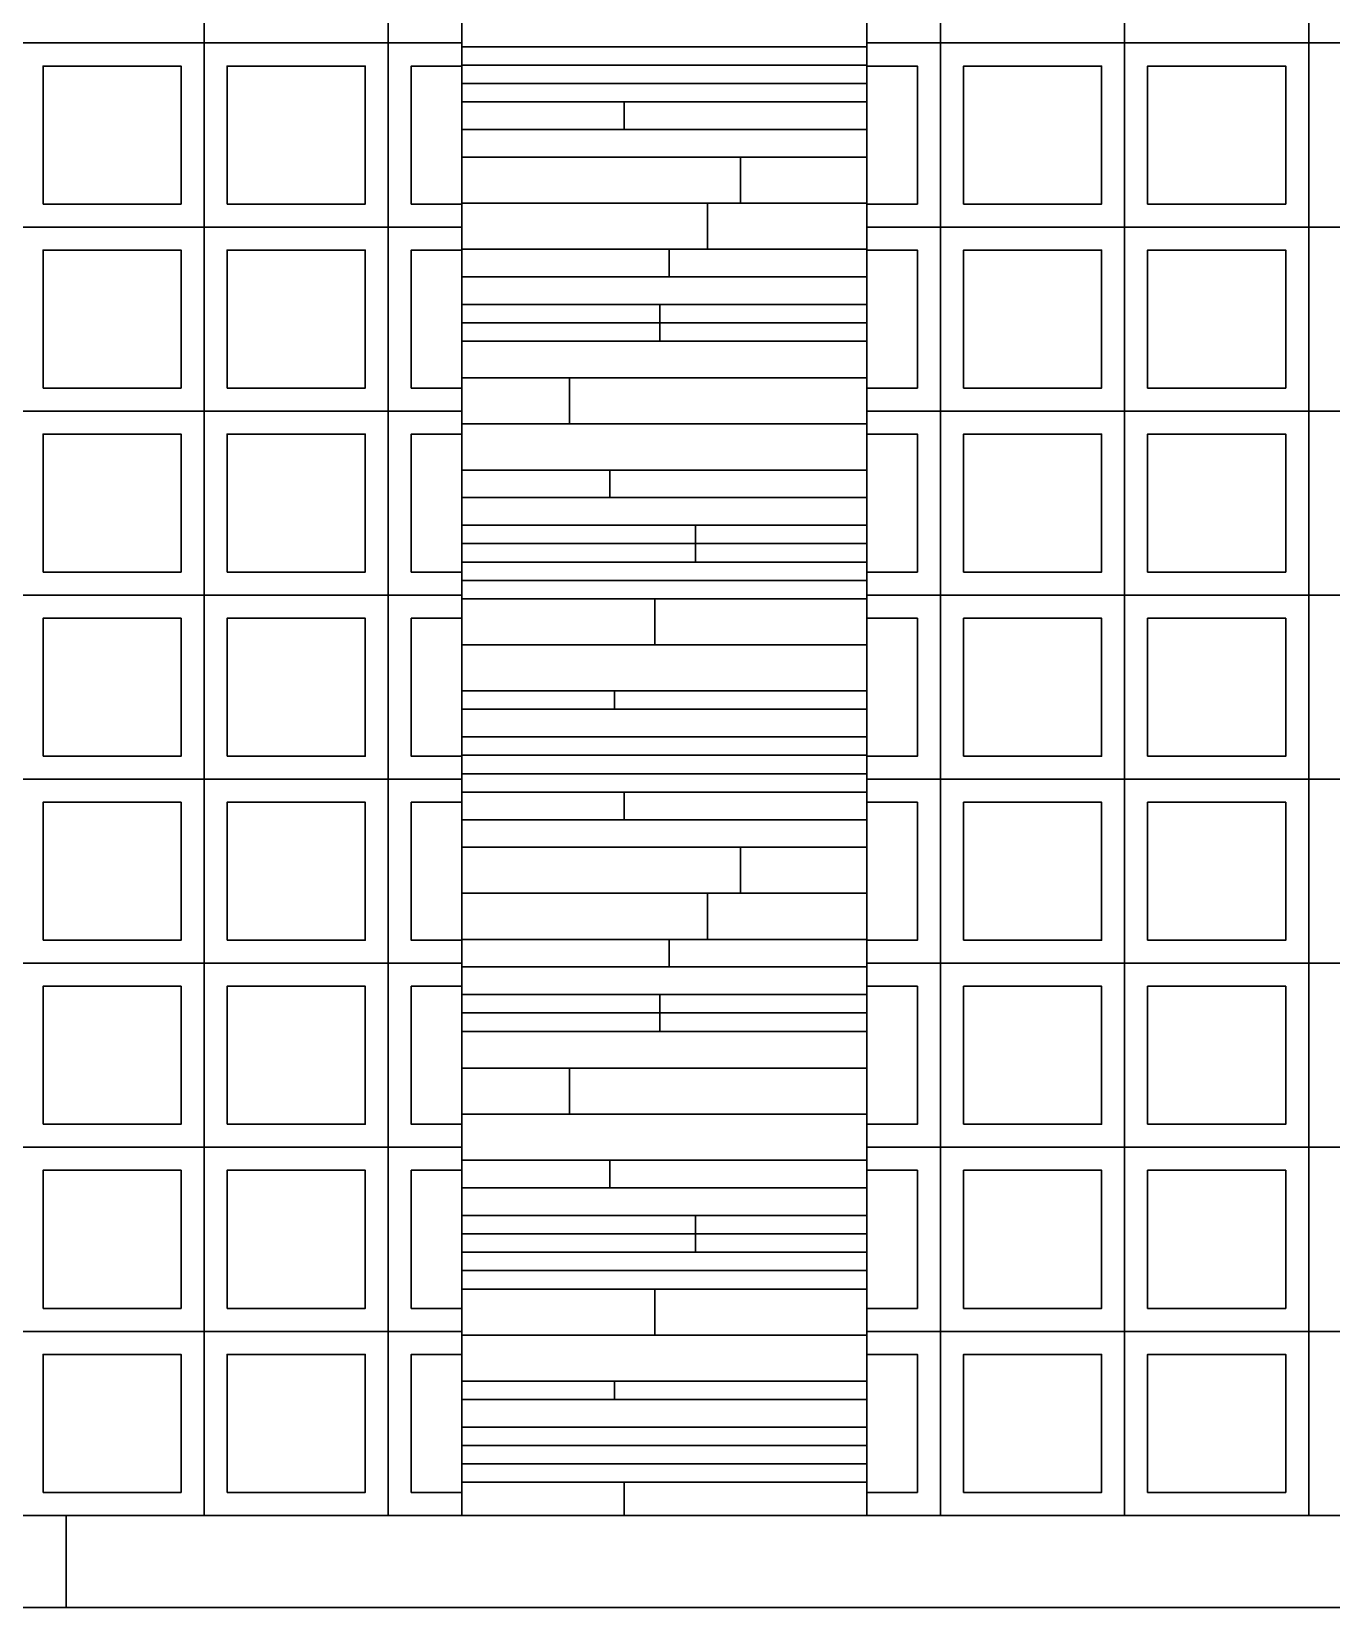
# Model space of a CAD drawing. Header units: millimetres. Extents: x -4228 to 27092, y -6721 to 984.
# Drawn here: x 24994 to 25135.2, y -2882.5 to -2711.2 of the extents above; entities that cross this region are included whole.
import ezdxf

# ---------------------------------------------------------------- set-up
doc = ezdxf.new("R2010")
doc.units = ezdxf.units.MM
doc.header["$LTSCALE"] = 50
for name, color, linetype in [('cobogo', 7, 'Continuous'), ('PAREDES3', 2, 'Continuous'), ('pedras', 2, 'Continuous'), ('piso', 2, 'Continuous')]:
    doc.layers.add(name, color=color, linetype=linetype)

msp = doc.modelspace()

# ---------------------------------------------------------------- linework, layer by layer
at = {"layer": 'cobogo', "color": 3, "linetype": 'Continuous', "lineweight": 30}
for points in [[(24992.76, -2712.46), (25012.76, -2712.46), (25012.76, -2692.46), (24992.76, -2692.46)], [(24992.76, -2712.46), (25012.76, -2712.46), (25012.76, -2692.46), (24992.76, -2692.46)], [(24992.76, -2712.46), (25012.76, -2712.46), (25012.76, -2692.46), (24992.76, -2692.46)], [(24992.76, -2712.46), (25012.76, -2712.46), (25012.76, -2692.46), (24992.76, -2692.46)], [(25012.76, -2712.46), (25032.76, -2712.46), (25032.76, -2692.46), (25012.76, -2692.46)], [(25012.76, -2712.46), (25032.76, -2712.46), (25032.76, -2692.46), (25012.76, -2692.46)], [(25012.76, -2712.46), (25032.76, -2712.46), (25032.76, -2692.46), (25012.76, -2692.46)], [(25012.76, -2712.46), (25032.76, -2712.46), (25032.76, -2692.46), (25012.76, -2692.46)], [(25092.76, -2712.46), (25112.76, -2712.46), (25112.76, -2692.46), (25092.76, -2692.46)], [(25092.76, -2712.46), (25112.76, -2712.46), (25112.76, -2692.46), (25092.76, -2692.46)], [(25092.76, -2712.46), (25112.76, -2712.46), (25112.76, -2692.46), (25092.76, -2692.46)], [(25092.76, -2712.46), (25112.76, -2712.46), (25112.76, -2692.46), (25092.76, -2692.46)], [(25112.76, -2712.46), (25132.76, -2712.46), (25132.76, -2692.46), (25112.76, -2692.46)], [(25112.76, -2712.46), (25132.76, -2712.46), (25132.76, -2692.46), (25112.76, -2692.46)], [(25112.76, -2712.46), (25132.76, -2712.46), (25132.76, -2692.46), (25112.76, -2692.46)], [(25112.76, -2712.46), (25132.76, -2712.46), (25132.76, -2692.46), (25112.76, -2692.46)], [(24992.76, -2732.46), (25012.76, -2732.46), (25012.76, -2712.46), (24992.76, -2712.46)], [(24992.76, -2732.46), (25012.76, -2732.46), (25012.76, -2712.46), (24992.76, -2712.46)], [(24992.76, -2732.46), (25012.76, -2732.46), (25012.76, -2712.46), (24992.76, -2712.46)], [(24992.76, -2732.46), (25012.76, -2732.46), (25012.76, -2712.46), (24992.76, -2712.46)], [(25012.76, -2732.46), (25032.76, -2732.46), (25032.76, -2712.46), (25012.76, -2712.46)], [(25012.76, -2732.46), (25032.76, -2732.46), (25032.76, -2712.46), (25012.76, -2712.46)], [(25012.76, -2732.46), (25032.76, -2732.46), (25032.76, -2712.46), (25012.76, -2712.46)], [(25012.76, -2732.46), (25032.76, -2732.46), (25032.76, -2712.46), (25012.76, -2712.46)], [(25092.76, -2732.46), (25112.76, -2732.46), (25112.76, -2712.46), (25092.76, -2712.46)], [(25092.76, -2732.46), (25112.76, -2732.46), (25112.76, -2712.46), (25092.76, -2712.46)], [(25092.76, -2732.46), (25112.76, -2732.46), (25112.76, -2712.46), (25092.76, -2712.46)], [(25092.76, -2732.46), (25112.76, -2732.46), (25112.76, -2712.46), (25092.76, -2712.46)], [(25112.76, -2732.46), (25132.76, -2732.46), (25132.76, -2712.46), (25112.76, -2712.46)], [(25112.76, -2732.46), (25132.76, -2732.46), (25132.76, -2712.46), (25112.76, -2712.46)], [(25112.76, -2732.46), (25132.76, -2732.46), (25132.76, -2712.46), (25112.76, -2712.46)], [(25112.76, -2732.46), (25132.76, -2732.46), (25132.76, -2712.46), (25112.76, -2712.46)], [(24995.26, -2729.96), (25010.26, -2729.96), (25010.26, -2714.96), (24995.26, -2714.96)], [(24995.26, -2729.96), (25010.26, -2729.96), (25010.26, -2714.96), (24995.26, -2714.96)], [(24995.26, -2729.96), (25010.26, -2729.96), (25010.26, -2714.96), (24995.26, -2714.96)], [(24995.26, -2729.96), (25010.26, -2729.96), (25010.26, -2714.96), (24995.26, -2714.96)], [(25015.26, -2729.96), (25030.26, -2729.96), (25030.26, -2714.96), (25015.26, -2714.96)], [(25015.26, -2729.96), (25030.26, -2729.96), (25030.26, -2714.96), (25015.26, -2714.96)], [(25015.26, -2729.96), (25030.26, -2729.96), (25030.26, -2714.96), (25015.26, -2714.96)], [(25015.26, -2729.96), (25030.26, -2729.96), (25030.26, -2714.96), (25015.26, -2714.96)], [(25095.26, -2729.96), (25110.26, -2729.96), (25110.26, -2714.96), (25095.26, -2714.96)], [(25095.26, -2729.96), (25110.26, -2729.96), (25110.26, -2714.96), (25095.26, -2714.96)], [(25095.26, -2729.96), (25110.26, -2729.96), (25110.26, -2714.96), (25095.26, -2714.96)], [(25095.26, -2729.96), (25110.26, -2729.96), (25110.26, -2714.96), (25095.26, -2714.96)], [(25115.26, -2729.96), (25130.26, -2729.96), (25130.26, -2714.96), (25115.26, -2714.96)], [(25115.26, -2729.96), (25130.26, -2729.96), (25130.26, -2714.96), (25115.26, -2714.96)], [(25115.26, -2729.96), (25130.26, -2729.96), (25130.26, -2714.96), (25115.26, -2714.96)], [(25115.26, -2729.96), (25130.26, -2729.96), (25130.26, -2714.96), (25115.26, -2714.96)], [(24992.76, -2752.46), (25012.76, -2752.46), (25012.76, -2732.46), (24992.76, -2732.46)], [(24992.76, -2752.46), (25012.76, -2752.46), (25012.76, -2732.46), (24992.76, -2732.46)], [(24992.76, -2752.46), (25012.76, -2752.46), (25012.76, -2732.46), (24992.76, -2732.46)], [(24992.76, -2752.46), (25012.76, -2752.46), (25012.76, -2732.46), (24992.76, -2732.46)], [(25012.76, -2752.46), (25032.76, -2752.46), (25032.76, -2732.46), (25012.76, -2732.46)], [(25012.76, -2752.46), (25032.76, -2752.46), (25032.76, -2732.46), (25012.76, -2732.46)], [(25012.76, -2752.46), (25032.76, -2752.46), (25032.76, -2732.46), (25012.76, -2732.46)], [(25012.76, -2752.46), (25032.76, -2752.46), (25032.76, -2732.46), (25012.76, -2732.46)], [(25092.76, -2752.46), (25112.76, -2752.46), (25112.76, -2732.46), (25092.76, -2732.46)], [(25092.76, -2752.46), (25112.76, -2752.46), (25112.76, -2732.46), (25092.76, -2732.46)], [(25092.76, -2752.46), (25112.76, -2752.46), (25112.76, -2732.46), (25092.76, -2732.46)], [(25092.76, -2752.46), (25112.76, -2752.46), (25112.76, -2732.46), (25092.76, -2732.46)], [(25112.76, -2752.46), (25132.76, -2752.46), (25132.76, -2732.46), (25112.76, -2732.46)], [(25112.76, -2752.46), (25132.76, -2752.46), (25132.76, -2732.46), (25112.76, -2732.46)], [(25112.76, -2752.46), (25132.76, -2752.46), (25132.76, -2732.46), (25112.76, -2732.46)], [(25112.76, -2752.46), (25132.76, -2752.46), (25132.76, -2732.46), (25112.76, -2732.46)], [(24995.26, -2749.96), (25010.26, -2749.96), (25010.26, -2734.96), (24995.26, -2734.96)], [(24995.26, -2749.96), (25010.26, -2749.96), (25010.26, -2734.96), (24995.26, -2734.96)], [(24995.26, -2749.96), (25010.26, -2749.96), (25010.26, -2734.96), (24995.26, -2734.96)], [(24995.26, -2749.96), (25010.26, -2749.96), (25010.26, -2734.96), (24995.26, -2734.96)], [(25015.26, -2749.96), (25030.26, -2749.96), (25030.26, -2734.96), (25015.26, -2734.96)], [(25015.26, -2749.96), (25030.26, -2749.96), (25030.26, -2734.96), (25015.26, -2734.96)], [(25015.26, -2749.96), (25030.26, -2749.96), (25030.26, -2734.96), (25015.26, -2734.96)], [(25015.26, -2749.96), (25030.26, -2749.96), (25030.26, -2734.96), (25015.26, -2734.96)], [(25095.26, -2749.96), (25110.26, -2749.96), (25110.26, -2734.96), (25095.26, -2734.96)], [(25095.26, -2749.96), (25110.26, -2749.96), (25110.26, -2734.96), (25095.26, -2734.96)], [(25095.26, -2749.96), (25110.26, -2749.96), (25110.26, -2734.96), (25095.26, -2734.96)], [(25095.26, -2749.96), (25110.26, -2749.96), (25110.26, -2734.96), (25095.26, -2734.96)], [(25115.26, -2749.96), (25130.26, -2749.96), (25130.26, -2734.96), (25115.26, -2734.96)], [(25115.26, -2749.96), (25130.26, -2749.96), (25130.26, -2734.96), (25115.26, -2734.96)], [(25115.26, -2749.96), (25130.26, -2749.96), (25130.26, -2734.96), (25115.26, -2734.96)], [(25115.26, -2749.96), (25130.26, -2749.96), (25130.26, -2734.96), (25115.26, -2734.96)], [(24992.76, -2772.46), (25012.76, -2772.46), (25012.76, -2752.46), (24992.76, -2752.46)], [(24992.76, -2772.46), (25012.76, -2772.46), (25012.76, -2752.46), (24992.76, -2752.46)], [(24992.76, -2772.46), (25012.76, -2772.46), (25012.76, -2752.46), (24992.76, -2752.46)], [(24992.76, -2772.46), (25012.76, -2772.46), (25012.76, -2752.46), (24992.76, -2752.46)], [(25012.76, -2772.46), (25032.76, -2772.46), (25032.76, -2752.46), (25012.76, -2752.46)], [(25012.76, -2772.46), (25032.76, -2772.46), (25032.76, -2752.46), (25012.76, -2752.46)], [(25012.76, -2772.46), (25032.76, -2772.46), (25032.76, -2752.46), (25012.76, -2752.46)], [(25012.76, -2772.46), (25032.76, -2772.46), (25032.76, -2752.46), (25012.76, -2752.46)], [(25092.76, -2772.46), (25112.76, -2772.46), (25112.76, -2752.46), (25092.76, -2752.46)], [(25092.76, -2772.46), (25112.76, -2772.46), (25112.76, -2752.46), (25092.76, -2752.46)], [(25092.76, -2772.46), (25112.76, -2772.46), (25112.76, -2752.46), (25092.76, -2752.46)], [(25092.76, -2772.46), (25112.76, -2772.46), (25112.76, -2752.46), (25092.76, -2752.46)], [(25112.76, -2772.46), (25132.76, -2772.46), (25132.76, -2752.46), (25112.76, -2752.46)], [(25112.76, -2772.46), (25132.76, -2772.46), (25132.76, -2752.46), (25112.76, -2752.46)], [(25112.76, -2772.46), (25132.76, -2772.46), (25132.76, -2752.46), (25112.76, -2752.46)], [(25112.76, -2772.46), (25132.76, -2772.46), (25132.76, -2752.46), (25112.76, -2752.46)], [(24995.26, -2769.96), (25010.26, -2769.96), (25010.26, -2754.96), (24995.26, -2754.96)], [(24995.26, -2769.96), (25010.26, -2769.96), (25010.26, -2754.96), (24995.26, -2754.96)], [(24995.26, -2769.96), (25010.26, -2769.96), (25010.26, -2754.96), (24995.26, -2754.96)], [(24995.26, -2769.96), (25010.26, -2769.96), (25010.26, -2754.96), (24995.26, -2754.96)], [(25015.26, -2769.96), (25030.26, -2769.96), (25030.26, -2754.96), (25015.26, -2754.96)], [(25015.26, -2769.96), (25030.26, -2769.96), (25030.26, -2754.96), (25015.26, -2754.96)], [(25015.26, -2769.96), (25030.26, -2769.96), (25030.26, -2754.96), (25015.26, -2754.96)], [(25015.26, -2769.96), (25030.26, -2769.96), (25030.26, -2754.96), (25015.26, -2754.96)], [(25095.26, -2769.96), (25110.26, -2769.96), (25110.26, -2754.96), (25095.26, -2754.96)], [(25095.26, -2769.96), (25110.26, -2769.96), (25110.26, -2754.96), (25095.26, -2754.96)], [(25095.26, -2769.96), (25110.26, -2769.96), (25110.26, -2754.96), (25095.26, -2754.96)], [(25095.26, -2769.96), (25110.26, -2769.96), (25110.26, -2754.96), (25095.26, -2754.96)], [(25115.26, -2769.96), (25130.26, -2769.96), (25130.26, -2754.96), (25115.26, -2754.96)], [(25115.26, -2769.96), (25130.26, -2769.96), (25130.26, -2754.96), (25115.26, -2754.96)], [(25115.26, -2769.96), (25130.26, -2769.96), (25130.26, -2754.96), (25115.26, -2754.96)], [(25115.26, -2769.96), (25130.26, -2769.96), (25130.26, -2754.96), (25115.26, -2754.96)], [(24992.76, -2792.46), (25012.76, -2792.46), (25012.76, -2772.46), (24992.76, -2772.46)], [(24992.76, -2792.46), (25012.76, -2792.46), (25012.76, -2772.46), (24992.76, -2772.46)], [(24992.76, -2792.46), (25012.76, -2792.46), (25012.76, -2772.46), (24992.76, -2772.46)], [(24992.76, -2792.46), (25012.76, -2792.46), (25012.76, -2772.46), (24992.76, -2772.46)], [(25012.76, -2792.46), (25032.76, -2792.46), (25032.76, -2772.46), (25012.76, -2772.46)], [(25012.76, -2792.46), (25032.76, -2792.46), (25032.76, -2772.46), (25012.76, -2772.46)], [(25012.76, -2792.46), (25032.76, -2792.46), (25032.76, -2772.46), (25012.76, -2772.46)], [(25012.76, -2792.46), (25032.76, -2792.46), (25032.76, -2772.46), (25012.76, -2772.46)], [(25092.76, -2792.46), (25112.76, -2792.46), (25112.76, -2772.46), (25092.76, -2772.46)], [(25092.76, -2792.46), (25112.76, -2792.46), (25112.76, -2772.46), (25092.76, -2772.46)], [(25092.76, -2792.46), (25112.76, -2792.46), (25112.76, -2772.46), (25092.76, -2772.46)], [(25092.76, -2792.46), (25112.76, -2792.46), (25112.76, -2772.46), (25092.76, -2772.46)], [(25112.76, -2792.46), (25132.76, -2792.46), (25132.76, -2772.46), (25112.76, -2772.46)], [(25112.76, -2792.46), (25132.76, -2792.46), (25132.76, -2772.46), (25112.76, -2772.46)], [(25112.76, -2792.46), (25132.76, -2792.46), (25132.76, -2772.46), (25112.76, -2772.46)], [(25112.76, -2792.46), (25132.76, -2792.46), (25132.76, -2772.46), (25112.76, -2772.46)], [(24995.26, -2789.96), (25010.26, -2789.96), (25010.26, -2774.96), (24995.26, -2774.96)], [(24995.26, -2789.96), (25010.26, -2789.96), (25010.26, -2774.96), (24995.26, -2774.96)], [(24995.26, -2789.96), (25010.26, -2789.96), (25010.26, -2774.96), (24995.26, -2774.96)], [(24995.26, -2789.96), (25010.26, -2789.96), (25010.26, -2774.96), (24995.26, -2774.96)], [(25015.26, -2789.96), (25030.26, -2789.96), (25030.26, -2774.96), (25015.26, -2774.96)], [(25015.26, -2789.96), (25030.26, -2789.96), (25030.26, -2774.96), (25015.26, -2774.96)], [(25015.26, -2789.96), (25030.26, -2789.96), (25030.26, -2774.96), (25015.26, -2774.96)], [(25015.26, -2789.96), (25030.26, -2789.96), (25030.26, -2774.96), (25015.26, -2774.96)], [(25095.26, -2789.96), (25110.26, -2789.96), (25110.26, -2774.96), (25095.26, -2774.96)], [(25095.26, -2789.96), (25110.26, -2789.96), (25110.26, -2774.96), (25095.26, -2774.96)], [(25095.26, -2789.96), (25110.26, -2789.96), (25110.26, -2774.96), (25095.26, -2774.96)], [(25095.26, -2789.96), (25110.26, -2789.96), (25110.26, -2774.96), (25095.26, -2774.96)], [(25115.26, -2789.96), (25130.26, -2789.96), (25130.26, -2774.96), (25115.26, -2774.96)], [(25115.26, -2789.96), (25130.26, -2789.96), (25130.26, -2774.96), (25115.26, -2774.96)], [(25115.26, -2789.96), (25130.26, -2789.96), (25130.26, -2774.96), (25115.26, -2774.96)], [(25115.26, -2789.96), (25130.26, -2789.96), (25130.26, -2774.96), (25115.26, -2774.96)], [(24992.76, -2812.46), (25012.76, -2812.46), (25012.76, -2792.46), (24992.76, -2792.46)], [(24992.76, -2812.46), (25012.76, -2812.46), (25012.76, -2792.46), (24992.76, -2792.46)], [(24992.76, -2812.46), (25012.76, -2812.46), (25012.76, -2792.46), (24992.76, -2792.46)], [(24992.76, -2812.46), (25012.76, -2812.46), (25012.76, -2792.46), (24992.76, -2792.46)], [(25012.76, -2812.46), (25032.76, -2812.46), (25032.76, -2792.46), (25012.76, -2792.46)], [(25012.76, -2812.46), (25032.76, -2812.46), (25032.76, -2792.46), (25012.76, -2792.46)], [(25012.76, -2812.46), (25032.76, -2812.46), (25032.76, -2792.46), (25012.76, -2792.46)], [(25012.76, -2812.46), (25032.76, -2812.46), (25032.76, -2792.46), (25012.76, -2792.46)], [(25092.76, -2812.46), (25112.76, -2812.46), (25112.76, -2792.46), (25092.76, -2792.46)], [(25092.76, -2812.46), (25112.76, -2812.46), (25112.76, -2792.46), (25092.76, -2792.46)], [(25092.76, -2812.46), (25112.76, -2812.46), (25112.76, -2792.46), (25092.76, -2792.46)], [(25092.76, -2812.46), (25112.76, -2812.46), (25112.76, -2792.46), (25092.76, -2792.46)], [(25112.76, -2812.46), (25132.76, -2812.46), (25132.76, -2792.46), (25112.76, -2792.46)], [(25112.76, -2812.46), (25132.76, -2812.46), (25132.76, -2792.46), (25112.76, -2792.46)], [(25112.76, -2812.46), (25132.76, -2812.46), (25132.76, -2792.46), (25112.76, -2792.46)], [(25112.76, -2812.46), (25132.76, -2812.46), (25132.76, -2792.46), (25112.76, -2792.46)], [(24995.26, -2809.96), (25010.26, -2809.96), (25010.26, -2794.96), (24995.26, -2794.96)], [(24995.26, -2809.96), (25010.26, -2809.96), (25010.26, -2794.96), (24995.26, -2794.96)], [(24995.26, -2809.96), (25010.26, -2809.96), (25010.26, -2794.96), (24995.26, -2794.96)], [(24995.26, -2809.96), (25010.26, -2809.96), (25010.26, -2794.96), (24995.26, -2794.96)], [(25015.26, -2809.96), (25030.26, -2809.96), (25030.26, -2794.96), (25015.26, -2794.96)], [(25015.26, -2809.96), (25030.26, -2809.96), (25030.26, -2794.96), (25015.26, -2794.96)], [(25015.26, -2809.96), (25030.26, -2809.96), (25030.26, -2794.96), (25015.26, -2794.96)], [(25015.26, -2809.96), (25030.26, -2809.96), (25030.26, -2794.96), (25015.26, -2794.96)], [(25095.26, -2809.96), (25110.26, -2809.96), (25110.26, -2794.96), (25095.26, -2794.96)], [(25095.26, -2809.96), (25110.26, -2809.96), (25110.26, -2794.96), (25095.26, -2794.96)], [(25095.26, -2809.96), (25110.26, -2809.96), (25110.26, -2794.96), (25095.26, -2794.96)], [(25095.26, -2809.96), (25110.26, -2809.96), (25110.26, -2794.96), (25095.26, -2794.96)], [(25115.26, -2809.96), (25130.26, -2809.96), (25130.26, -2794.96), (25115.26, -2794.96)], [(25115.26, -2809.96), (25130.26, -2809.96), (25130.26, -2794.96), (25115.26, -2794.96)], [(25115.26, -2809.96), (25130.26, -2809.96), (25130.26, -2794.96), (25115.26, -2794.96)], [(25115.26, -2809.96), (25130.26, -2809.96), (25130.26, -2794.96), (25115.26, -2794.96)], [(24992.76, -2832.46), (25012.76, -2832.46), (25012.76, -2812.46), (24992.76, -2812.46)], [(24992.76, -2832.46), (25012.76, -2832.46), (25012.76, -2812.46), (24992.76, -2812.46)], [(24992.76, -2832.46), (25012.76, -2832.46), (25012.76, -2812.46), (24992.76, -2812.46)], [(24992.76, -2832.46), (25012.76, -2832.46), (25012.76, -2812.46), (24992.76, -2812.46)], [(25012.76, -2832.46), (25032.76, -2832.46), (25032.76, -2812.46), (25012.76, -2812.46)], [(25012.76, -2832.46), (25032.76, -2832.46), (25032.76, -2812.46), (25012.76, -2812.46)], [(25012.76, -2832.46), (25032.76, -2832.46), (25032.76, -2812.46), (25012.76, -2812.46)], [(25012.76, -2832.46), (25032.76, -2832.46), (25032.76, -2812.46), (25012.76, -2812.46)], [(25092.76, -2832.46), (25112.76, -2832.46), (25112.76, -2812.46), (25092.76, -2812.46)], [(25092.76, -2832.46), (25112.76, -2832.46), (25112.76, -2812.46), (25092.76, -2812.46)], [(25092.76, -2832.46), (25112.76, -2832.46), (25112.76, -2812.46), (25092.76, -2812.46)], [(25092.76, -2832.46), (25112.76, -2832.46), (25112.76, -2812.46), (25092.76, -2812.46)], [(25112.76, -2832.46), (25132.76, -2832.46), (25132.76, -2812.46), (25112.76, -2812.46)], [(25112.76, -2832.46), (25132.76, -2832.46), (25132.76, -2812.46), (25112.76, -2812.46)], [(25112.76, -2832.46), (25132.76, -2832.46), (25132.76, -2812.46), (25112.76, -2812.46)], [(25112.76, -2832.46), (25132.76, -2832.46), (25132.76, -2812.46), (25112.76, -2812.46)], [(24995.26, -2829.96), (25010.26, -2829.96), (25010.26, -2814.96), (24995.26, -2814.96)], [(24995.26, -2829.96), (25010.26, -2829.96), (25010.26, -2814.96), (24995.26, -2814.96)], [(24995.26, -2829.96), (25010.26, -2829.96), (25010.26, -2814.96), (24995.26, -2814.96)], [(24995.26, -2829.96), (25010.26, -2829.96), (25010.26, -2814.96), (24995.26, -2814.96)], [(25015.26, -2829.96), (25030.26, -2829.96), (25030.26, -2814.96), (25015.26, -2814.96)], [(25015.26, -2829.96), (25030.26, -2829.96), (25030.26, -2814.96), (25015.26, -2814.96)], [(25015.26, -2829.96), (25030.26, -2829.96), (25030.26, -2814.96), (25015.26, -2814.96)], [(25015.26, -2829.96), (25030.26, -2829.96), (25030.26, -2814.96), (25015.26, -2814.96)], [(25095.26, -2829.96), (25110.26, -2829.96), (25110.26, -2814.96), (25095.26, -2814.96)], [(25095.26, -2829.96), (25110.26, -2829.96), (25110.26, -2814.96), (25095.26, -2814.96)], [(25095.26, -2829.96), (25110.26, -2829.96), (25110.26, -2814.96), (25095.26, -2814.96)], [(25095.26, -2829.96), (25110.26, -2829.96), (25110.26, -2814.96), (25095.26, -2814.96)], [(25115.26, -2829.96), (25130.26, -2829.96), (25130.26, -2814.96), (25115.26, -2814.96)], [(25115.26, -2829.96), (25130.26, -2829.96), (25130.26, -2814.96), (25115.26, -2814.96)], [(25115.26, -2829.96), (25130.26, -2829.96), (25130.26, -2814.96), (25115.26, -2814.96)], [(25115.26, -2829.96), (25130.26, -2829.96), (25130.26, -2814.96), (25115.26, -2814.96)], [(24992.76, -2852.46), (25012.76, -2852.46), (25012.76, -2832.46), (24992.76, -2832.46)], [(24992.76, -2852.46), (25012.76, -2852.46), (25012.76, -2832.46), (24992.76, -2832.46)], [(24992.76, -2852.46), (25012.76, -2852.46), (25012.76, -2832.46), (24992.76, -2832.46)], [(24992.76, -2852.46), (25012.76, -2852.46), (25012.76, -2832.46), (24992.76, -2832.46)], [(25012.76, -2852.46), (25032.76, -2852.46), (25032.76, -2832.46), (25012.76, -2832.46)], [(25012.76, -2852.46), (25032.76, -2852.46), (25032.76, -2832.46), (25012.76, -2832.46)], [(25012.76, -2852.46), (25032.76, -2852.46), (25032.76, -2832.46), (25012.76, -2832.46)], [(25012.76, -2852.46), (25032.76, -2852.46), (25032.76, -2832.46), (25012.76, -2832.46)], [(25092.76, -2852.46), (25112.76, -2852.46), (25112.76, -2832.46), (25092.76, -2832.46)], [(25092.76, -2852.46), (25112.76, -2852.46), (25112.76, -2832.46), (25092.76, -2832.46)], [(25092.76, -2852.46), (25112.76, -2852.46), (25112.76, -2832.46), (25092.76, -2832.46)], [(25092.76, -2852.46), (25112.76, -2852.46), (25112.76, -2832.46), (25092.76, -2832.46)], [(25112.76, -2852.46), (25132.76, -2852.46), (25132.76, -2832.46), (25112.76, -2832.46)], [(25112.76, -2852.46), (25132.76, -2852.46), (25132.76, -2832.46), (25112.76, -2832.46)], [(25112.76, -2852.46), (25132.76, -2852.46), (25132.76, -2832.46), (25112.76, -2832.46)], [(25112.76, -2852.46), (25132.76, -2852.46), (25132.76, -2832.46), (25112.76, -2832.46)], [(24995.26, -2849.96), (25010.26, -2849.96), (25010.26, -2834.96), (24995.26, -2834.96)], [(24995.26, -2849.96), (25010.26, -2849.96), (25010.26, -2834.96), (24995.26, -2834.96)], [(24995.26, -2849.96), (25010.26, -2849.96), (25010.26, -2834.96), (24995.26, -2834.96)], [(24995.26, -2849.96), (25010.26, -2849.96), (25010.26, -2834.96), (24995.26, -2834.96)], [(25015.26, -2849.96), (25030.26, -2849.96), (25030.26, -2834.96), (25015.26, -2834.96)], [(25015.26, -2849.96), (25030.26, -2849.96), (25030.26, -2834.96), (25015.26, -2834.96)], [(25015.26, -2849.96), (25030.26, -2849.96), (25030.26, -2834.96), (25015.26, -2834.96)], [(25015.26, -2849.96), (25030.26, -2849.96), (25030.26, -2834.96), (25015.26, -2834.96)], [(25095.26, -2849.96), (25110.26, -2849.96), (25110.26, -2834.96), (25095.26, -2834.96)], [(25095.26, -2849.96), (25110.26, -2849.96), (25110.26, -2834.96), (25095.26, -2834.96)], [(25095.26, -2849.96), (25110.26, -2849.96), (25110.26, -2834.96), (25095.26, -2834.96)], [(25095.26, -2849.96), (25110.26, -2849.96), (25110.26, -2834.96), (25095.26, -2834.96)], [(25115.26, -2849.96), (25130.26, -2849.96), (25130.26, -2834.96), (25115.26, -2834.96)], [(25115.26, -2849.96), (25130.26, -2849.96), (25130.26, -2834.96), (25115.26, -2834.96)], [(25115.26, -2849.96), (25130.26, -2849.96), (25130.26, -2834.96), (25115.26, -2834.96)], [(25115.26, -2849.96), (25130.26, -2849.96), (25130.26, -2834.96), (25115.26, -2834.96)], [(24992.76, -2872.46), (25012.76, -2872.46), (25012.76, -2852.46), (24992.76, -2852.46)], [(24992.76, -2872.46), (25012.76, -2872.46), (25012.76, -2852.46), (24992.76, -2852.46)], [(24992.76, -2872.46), (25012.76, -2872.46), (25012.76, -2852.46), (24992.76, -2852.46)], [(24992.76, -2872.46), (25012.76, -2872.46), (25012.76, -2852.46), (24992.76, -2852.46)], [(25012.76, -2872.46), (25032.76, -2872.46), (25032.76, -2852.46), (25012.76, -2852.46)], [(25012.76, -2872.46), (25032.76, -2872.46), (25032.76, -2852.46), (25012.76, -2852.46)], [(25012.76, -2872.46), (25032.76, -2872.46), (25032.76, -2852.46), (25012.76, -2852.46)], [(25012.76, -2872.46), (25032.76, -2872.46), (25032.76, -2852.46), (25012.76, -2852.46)], [(25092.76, -2872.46), (25112.76, -2872.46), (25112.76, -2852.46), (25092.76, -2852.46)], [(25092.76, -2872.46), (25112.76, -2872.46), (25112.76, -2852.46), (25092.76, -2852.46)], [(25092.76, -2872.46), (25112.76, -2872.46), (25112.76, -2852.46), (25092.76, -2852.46)], [(25092.76, -2872.46), (25112.76, -2872.46), (25112.76, -2852.46), (25092.76, -2852.46)], [(25112.76, -2872.46), (25132.76, -2872.46), (25132.76, -2852.46), (25112.76, -2852.46)], [(25112.76, -2872.46), (25132.76, -2872.46), (25132.76, -2852.46), (25112.76, -2852.46)], [(25112.76, -2872.46), (25132.76, -2872.46), (25132.76, -2852.46), (25112.76, -2852.46)], [(25112.76, -2872.46), (25132.76, -2872.46), (25132.76, -2852.46), (25112.76, -2852.46)], [(24995.26, -2869.96), (25010.26, -2869.96), (25010.26, -2854.96), (24995.26, -2854.96)], [(24995.26, -2869.96), (25010.26, -2869.96), (25010.26, -2854.96), (24995.26, -2854.96)], [(24995.26, -2869.96), (25010.26, -2869.96), (25010.26, -2854.96), (24995.26, -2854.96)], [(24995.26, -2869.96), (25010.26, -2869.96), (25010.26, -2854.96), (24995.26, -2854.96)], [(25015.26, -2869.96), (25030.26, -2869.96), (25030.26, -2854.96), (25015.26, -2854.96)], [(25015.26, -2869.96), (25030.26, -2869.96), (25030.26, -2854.96), (25015.26, -2854.96)], [(25015.26, -2869.96), (25030.26, -2869.96), (25030.26, -2854.96), (25015.26, -2854.96)], [(25015.26, -2869.96), (25030.26, -2869.96), (25030.26, -2854.96), (25015.26, -2854.96)], [(25095.26, -2869.96), (25110.26, -2869.96), (25110.26, -2854.96), (25095.26, -2854.96)], [(25095.26, -2869.96), (25110.26, -2869.96), (25110.26, -2854.96), (25095.26, -2854.96)], [(25095.26, -2869.96), (25110.26, -2869.96), (25110.26, -2854.96), (25095.26, -2854.96)], [(25095.26, -2869.96), (25110.26, -2869.96), (25110.26, -2854.96), (25095.26, -2854.96)], [(25115.26, -2869.96), (25130.26, -2869.96), (25130.26, -2854.96), (25115.26, -2854.96)], [(25115.26, -2869.96), (25130.26, -2869.96), (25130.26, -2854.96), (25115.26, -2854.96)], [(25115.26, -2869.96), (25130.26, -2869.96), (25130.26, -2854.96), (25115.26, -2854.96)], [(25115.26, -2869.96), (25130.26, -2869.96), (25130.26, -2854.96), (25115.26, -2854.96)]]:
    msp.add_lwpolyline(points, close=True, dxfattribs=at)
for points in [[(25040.76, -2692.46), (25032.76, -2692.46), (25032.76, -2712.46), (25040.76, -2712.46)], [(25040.76, -2692.46), (25032.76, -2692.46), (25032.76, -2712.46), (25040.76, -2712.46)], [(25040.76, -2692.46), (25032.76, -2692.46), (25032.76, -2712.46), (25040.76, -2712.46)], [(25040.76, -2692.46), (25032.76, -2692.46), (25032.76, -2712.46), (25040.76, -2712.46)], [(25084.76, -2712.46), (25092.76, -2712.46), (25092.76, -2692.46), (25084.76, -2692.46)], [(25084.76, -2712.46), (25092.76, -2712.46), (25092.76, -2692.46), (25084.76, -2692.46)], [(25084.76, -2712.46), (25092.76, -2712.46), (25092.76, -2692.46), (25084.76, -2692.46)], [(25084.76, -2712.46), (25092.76, -2712.46), (25092.76, -2692.46), (25084.76, -2692.46)], [(25140.76, -2692.46), (25132.76, -2692.46), (25132.76, -2712.46), (25140.76, -2712.46)], [(25140.76, -2692.46), (25132.76, -2692.46), (25132.76, -2712.46), (25140.76, -2712.46)], [(25140.76, -2692.46), (25132.76, -2692.46), (25132.76, -2712.46), (25140.76, -2712.46)], [(25140.76, -2692.46), (25132.76, -2692.46), (25132.76, -2712.46), (25140.76, -2712.46)], [(25040.76, -2712.46), (25032.76, -2712.46), (25032.76, -2732.46), (25040.76, -2732.46)], [(25040.76, -2712.46), (25032.76, -2712.46), (25032.76, -2732.46), (25040.76, -2732.46)], [(25040.76, -2712.46), (25032.76, -2712.46), (25032.76, -2732.46), (25040.76, -2732.46)], [(25040.76, -2712.46), (25032.76, -2712.46), (25032.76, -2732.46), (25040.76, -2732.46)], [(25084.76, -2732.46), (25092.76, -2732.46), (25092.76, -2712.46), (25084.76, -2712.46)], [(25084.76, -2732.46), (25092.76, -2732.46), (25092.76, -2712.46), (25084.76, -2712.46)], [(25084.76, -2732.46), (25092.76, -2732.46), (25092.76, -2712.46), (25084.76, -2712.46)], [(25084.76, -2732.46), (25092.76, -2732.46), (25092.76, -2712.46), (25084.76, -2712.46)], [(25140.76, -2712.46), (25132.76, -2712.46), (25132.76, -2732.46), (25140.76, -2732.46)], [(25140.76, -2712.46), (25132.76, -2712.46), (25132.76, -2732.46), (25140.76, -2732.46)], [(25140.76, -2712.46), (25132.76, -2712.46), (25132.76, -2732.46), (25140.76, -2732.46)], [(25140.76, -2712.46), (25132.76, -2712.46), (25132.76, -2732.46), (25140.76, -2732.46)], [(25040.76, -2714.96), (25035.26, -2714.96), (25035.26, -2729.96), (25040.76, -2729.96)], [(25040.76, -2714.96), (25035.26, -2714.96), (25035.26, -2729.96), (25040.76, -2729.96)], [(25040.76, -2714.96), (25035.26, -2714.96), (25035.26, -2729.96), (25040.76, -2729.96)], [(25040.76, -2714.96), (25035.26, -2714.96), (25035.26, -2729.96), (25040.76, -2729.96)], [(25084.76, -2729.96), (25090.26, -2729.96), (25090.26, -2714.96), (25084.76, -2714.96)], [(25084.76, -2729.96), (25090.26, -2729.96), (25090.26, -2714.96), (25084.76, -2714.96)], [(25084.76, -2729.96), (25090.26, -2729.96), (25090.26, -2714.96), (25084.76, -2714.96)], [(25084.76, -2729.96), (25090.26, -2729.96), (25090.26, -2714.96), (25084.76, -2714.96)], [(25040.76, -2732.46), (25032.76, -2732.46), (25032.76, -2752.46), (25040.76, -2752.46)], [(25040.76, -2732.46), (25032.76, -2732.46), (25032.76, -2752.46), (25040.76, -2752.46)], [(25040.76, -2732.46), (25032.76, -2732.46), (25032.76, -2752.46), (25040.76, -2752.46)], [(25040.76, -2732.46), (25032.76, -2732.46), (25032.76, -2752.46), (25040.76, -2752.46)], [(25084.76, -2752.46), (25092.76, -2752.46), (25092.76, -2732.46), (25084.76, -2732.46)], [(25084.76, -2752.46), (25092.76, -2752.46), (25092.76, -2732.46), (25084.76, -2732.46)], [(25084.76, -2752.46), (25092.76, -2752.46), (25092.76, -2732.46), (25084.76, -2732.46)], [(25084.76, -2752.46), (25092.76, -2752.46), (25092.76, -2732.46), (25084.76, -2732.46)], [(25140.76, -2732.46), (25132.76, -2732.46), (25132.76, -2752.46), (25140.76, -2752.46)], [(25140.76, -2732.46), (25132.76, -2732.46), (25132.76, -2752.46), (25140.76, -2752.46)], [(25140.76, -2732.46), (25132.76, -2732.46), (25132.76, -2752.46), (25140.76, -2752.46)], [(25140.76, -2732.46), (25132.76, -2732.46), (25132.76, -2752.46), (25140.76, -2752.46)], [(25040.76, -2734.96), (25035.26, -2734.96), (25035.26, -2749.96), (25040.76, -2749.96)], [(25040.76, -2734.96), (25035.26, -2734.96), (25035.26, -2749.96), (25040.76, -2749.96)], [(25040.76, -2734.96), (25035.26, -2734.96), (25035.26, -2749.96), (25040.76, -2749.96)], [(25040.76, -2734.96), (25035.26, -2734.96), (25035.26, -2749.96), (25040.76, -2749.96)], [(25084.76, -2749.96), (25090.26, -2749.96), (25090.26, -2734.96), (25084.76, -2734.96)], [(25084.76, -2749.96), (25090.26, -2749.96), (25090.26, -2734.96), (25084.76, -2734.96)], [(25084.76, -2749.96), (25090.26, -2749.96), (25090.26, -2734.96), (25084.76, -2734.96)], [(25084.76, -2749.96), (25090.26, -2749.96), (25090.26, -2734.96), (25084.76, -2734.96)], [(25040.76, -2752.46), (25032.76, -2752.46), (25032.76, -2772.46), (25040.76, -2772.46)], [(25040.76, -2752.46), (25032.76, -2752.46), (25032.76, -2772.46), (25040.76, -2772.46)], [(25040.76, -2752.46), (25032.76, -2752.46), (25032.76, -2772.46), (25040.76, -2772.46)], [(25040.76, -2752.46), (25032.76, -2752.46), (25032.76, -2772.46), (25040.76, -2772.46)], [(25084.76, -2772.46), (25092.76, -2772.46), (25092.76, -2752.46), (25084.76, -2752.46)], [(25084.76, -2772.46), (25092.76, -2772.46), (25092.76, -2752.46), (25084.76, -2752.46)], [(25084.76, -2772.46), (25092.76, -2772.46), (25092.76, -2752.46), (25084.76, -2752.46)], [(25084.76, -2772.46), (25092.76, -2772.46), (25092.76, -2752.46), (25084.76, -2752.46)], [(25140.76, -2752.46), (25132.76, -2752.46), (25132.76, -2772.46), (25140.76, -2772.46)], [(25140.76, -2752.46), (25132.76, -2752.46), (25132.76, -2772.46), (25140.76, -2772.46)], [(25140.76, -2752.46), (25132.76, -2752.46), (25132.76, -2772.46), (25140.76, -2772.46)], [(25140.76, -2752.46), (25132.76, -2752.46), (25132.76, -2772.46), (25140.76, -2772.46)], [(25040.76, -2754.96), (25035.26, -2754.96), (25035.26, -2769.96), (25040.76, -2769.96)], [(25040.76, -2754.96), (25035.26, -2754.96), (25035.26, -2769.96), (25040.76, -2769.96)], [(25040.76, -2754.96), (25035.26, -2754.96), (25035.26, -2769.96), (25040.76, -2769.96)], [(25040.76, -2754.96), (25035.26, -2754.96), (25035.26, -2769.96), (25040.76, -2769.96)], [(25084.76, -2769.96), (25090.26, -2769.96), (25090.26, -2754.96), (25084.76, -2754.96)], [(25084.76, -2769.96), (25090.26, -2769.96), (25090.26, -2754.96), (25084.76, -2754.96)], [(25084.76, -2769.96), (25090.26, -2769.96), (25090.26, -2754.96), (25084.76, -2754.96)], [(25084.76, -2769.96), (25090.26, -2769.96), (25090.26, -2754.96), (25084.76, -2754.96)], [(25040.76, -2772.46), (25032.76, -2772.46), (25032.76, -2792.46), (25040.76, -2792.46)], [(25040.76, -2772.46), (25032.76, -2772.46), (25032.76, -2792.46), (25040.76, -2792.46)], [(25040.76, -2772.46), (25032.76, -2772.46), (25032.76, -2792.46), (25040.76, -2792.46)], [(25040.76, -2772.46), (25032.76, -2772.46), (25032.76, -2792.46), (25040.76, -2792.46)], [(25084.76, -2792.46), (25092.76, -2792.46), (25092.76, -2772.46), (25084.76, -2772.46)], [(25084.76, -2792.46), (25092.76, -2792.46), (25092.76, -2772.46), (25084.76, -2772.46)], [(25084.76, -2792.46), (25092.76, -2792.46), (25092.76, -2772.46), (25084.76, -2772.46)], [(25084.76, -2792.46), (25092.76, -2792.46), (25092.76, -2772.46), (25084.76, -2772.46)], [(25140.76, -2772.46), (25132.76, -2772.46), (25132.76, -2792.46), (25140.76, -2792.46)], [(25140.76, -2772.46), (25132.76, -2772.46), (25132.76, -2792.46), (25140.76, -2792.46)], [(25140.76, -2772.46), (25132.76, -2772.46), (25132.76, -2792.46), (25140.76, -2792.46)], [(25140.76, -2772.46), (25132.76, -2772.46), (25132.76, -2792.46), (25140.76, -2792.46)], [(25040.76, -2774.96), (25035.26, -2774.96), (25035.26, -2789.96), (25040.76, -2789.96)], [(25040.76, -2774.96), (25035.26, -2774.96), (25035.26, -2789.96), (25040.76, -2789.96)], [(25040.76, -2774.96), (25035.26, -2774.96), (25035.26, -2789.96), (25040.76, -2789.96)], [(25040.76, -2774.96), (25035.26, -2774.96), (25035.26, -2789.96), (25040.76, -2789.96)], [(25084.76, -2789.96), (25090.26, -2789.96), (25090.26, -2774.96), (25084.76, -2774.96)], [(25084.76, -2789.96), (25090.26, -2789.96), (25090.26, -2774.96), (25084.76, -2774.96)], [(25084.76, -2789.96), (25090.26, -2789.96), (25090.26, -2774.96), (25084.76, -2774.96)], [(25084.76, -2789.96), (25090.26, -2789.96), (25090.26, -2774.96), (25084.76, -2774.96)], [(25040.76, -2792.46), (25032.76, -2792.46), (25032.76, -2812.46), (25040.76, -2812.46)], [(25040.76, -2792.46), (25032.76, -2792.46), (25032.76, -2812.46), (25040.76, -2812.46)], [(25040.76, -2792.46), (25032.76, -2792.46), (25032.76, -2812.46), (25040.76, -2812.46)], [(25040.76, -2792.46), (25032.76, -2792.46), (25032.76, -2812.46), (25040.76, -2812.46)], [(25084.76, -2812.46), (25092.76, -2812.46), (25092.76, -2792.46), (25084.76, -2792.46)], [(25084.76, -2812.46), (25092.76, -2812.46), (25092.76, -2792.46), (25084.76, -2792.46)], [(25084.76, -2812.46), (25092.76, -2812.46), (25092.76, -2792.46), (25084.76, -2792.46)], [(25084.76, -2812.46), (25092.76, -2812.46), (25092.76, -2792.46), (25084.76, -2792.46)], [(25140.76, -2792.46), (25132.76, -2792.46), (25132.76, -2812.46), (25140.76, -2812.46)], [(25140.76, -2792.46), (25132.76, -2792.46), (25132.76, -2812.46), (25140.76, -2812.46)], [(25140.76, -2792.46), (25132.76, -2792.46), (25132.76, -2812.46), (25140.76, -2812.46)], [(25140.76, -2792.46), (25132.76, -2792.46), (25132.76, -2812.46), (25140.76, -2812.46)], [(25040.76, -2794.96), (25035.26, -2794.96), (25035.26, -2809.96), (25040.76, -2809.96)], [(25040.76, -2794.96), (25035.26, -2794.96), (25035.26, -2809.96), (25040.76, -2809.96)], [(25040.76, -2794.96), (25035.26, -2794.96), (25035.26, -2809.96), (25040.76, -2809.96)], [(25040.76, -2794.96), (25035.26, -2794.96), (25035.26, -2809.96), (25040.76, -2809.96)], [(25084.76, -2809.96), (25090.26, -2809.96), (25090.26, -2794.96), (25084.76, -2794.96)], [(25084.76, -2809.96), (25090.26, -2809.96), (25090.26, -2794.96), (25084.76, -2794.96)], [(25084.76, -2809.96), (25090.26, -2809.96), (25090.26, -2794.96), (25084.76, -2794.96)], [(25084.76, -2809.96), (25090.26, -2809.96), (25090.26, -2794.96), (25084.76, -2794.96)], [(25040.76, -2812.46), (25032.76, -2812.46), (25032.76, -2832.46), (25040.76, -2832.46)], [(25040.76, -2812.46), (25032.76, -2812.46), (25032.76, -2832.46), (25040.76, -2832.46)], [(25040.76, -2812.46), (25032.76, -2812.46), (25032.76, -2832.46), (25040.76, -2832.46)], [(25040.76, -2812.46), (25032.76, -2812.46), (25032.76, -2832.46), (25040.76, -2832.46)], [(25084.76, -2832.46), (25092.76, -2832.46), (25092.76, -2812.46), (25084.76, -2812.46)], [(25084.76, -2832.46), (25092.76, -2832.46), (25092.76, -2812.46), (25084.76, -2812.46)], [(25084.76, -2832.46), (25092.76, -2832.46), (25092.76, -2812.46), (25084.76, -2812.46)], [(25084.76, -2832.46), (25092.76, -2832.46), (25092.76, -2812.46), (25084.76, -2812.46)], [(25140.76, -2812.46), (25132.76, -2812.46), (25132.76, -2832.46), (25140.76, -2832.46)], [(25140.76, -2812.46), (25132.76, -2812.46), (25132.76, -2832.46), (25140.76, -2832.46)], [(25140.76, -2812.46), (25132.76, -2812.46), (25132.76, -2832.46), (25140.76, -2832.46)], [(25140.76, -2812.46), (25132.76, -2812.46), (25132.76, -2832.46), (25140.76, -2832.46)], [(25040.76, -2814.96), (25035.26, -2814.96), (25035.26, -2829.96), (25040.76, -2829.96)], [(25040.76, -2814.96), (25035.26, -2814.96), (25035.26, -2829.96), (25040.76, -2829.96)], [(25040.76, -2814.96), (25035.26, -2814.96), (25035.26, -2829.96), (25040.76, -2829.96)], [(25040.76, -2814.96), (25035.26, -2814.96), (25035.26, -2829.96), (25040.76, -2829.96)], [(25084.76, -2829.96), (25090.26, -2829.96), (25090.26, -2814.96), (25084.76, -2814.96)], [(25084.76, -2829.96), (25090.26, -2829.96), (25090.26, -2814.96), (25084.76, -2814.96)], [(25084.76, -2829.96), (25090.26, -2829.96), (25090.26, -2814.96), (25084.76, -2814.96)], [(25084.76, -2829.96), (25090.26, -2829.96), (25090.26, -2814.96), (25084.76, -2814.96)], [(25040.76, -2832.46), (25032.76, -2832.46), (25032.76, -2852.46), (25040.76, -2852.46)], [(25040.76, -2832.46), (25032.76, -2832.46), (25032.76, -2852.46), (25040.76, -2852.46)], [(25040.76, -2832.46), (25032.76, -2832.46), (25032.76, -2852.46), (25040.76, -2852.46)], [(25040.76, -2832.46), (25032.76, -2832.46), (25032.76, -2852.46), (25040.76, -2852.46)], [(25084.76, -2852.46), (25092.76, -2852.46), (25092.76, -2832.46), (25084.76, -2832.46)], [(25084.76, -2852.46), (25092.76, -2852.46), (25092.76, -2832.46), (25084.76, -2832.46)], [(25084.76, -2852.46), (25092.76, -2852.46), (25092.76, -2832.46), (25084.76, -2832.46)], [(25084.76, -2852.46), (25092.76, -2852.46), (25092.76, -2832.46), (25084.76, -2832.46)], [(25140.76, -2832.46), (25132.76, -2832.46), (25132.76, -2852.46), (25140.76, -2852.46)], [(25140.76, -2832.46), (25132.76, -2832.46), (25132.76, -2852.46), (25140.76, -2852.46)], [(25140.76, -2832.46), (25132.76, -2832.46), (25132.76, -2852.46), (25140.76, -2852.46)], [(25140.76, -2832.46), (25132.76, -2832.46), (25132.76, -2852.46), (25140.76, -2852.46)], [(25040.76, -2834.96), (25035.26, -2834.96), (25035.26, -2849.96), (25040.76, -2849.96)], [(25040.76, -2834.96), (25035.26, -2834.96), (25035.26, -2849.96), (25040.76, -2849.96)], [(25040.76, -2834.96), (25035.26, -2834.96), (25035.26, -2849.96), (25040.76, -2849.96)], [(25040.76, -2834.96), (25035.26, -2834.96), (25035.26, -2849.96), (25040.76, -2849.96)], [(25084.76, -2849.96), (25090.26, -2849.96), (25090.26, -2834.96), (25084.76, -2834.96)], [(25084.76, -2849.96), (25090.26, -2849.96), (25090.26, -2834.96), (25084.76, -2834.96)], [(25084.76, -2849.96), (25090.26, -2849.96), (25090.26, -2834.96), (25084.76, -2834.96)], [(25084.76, -2849.96), (25090.26, -2849.96), (25090.26, -2834.96), (25084.76, -2834.96)], [(25040.76, -2852.46), (25032.76, -2852.46), (25032.76, -2872.46), (25040.76, -2872.46)], [(25040.76, -2852.46), (25032.76, -2852.46), (25032.76, -2872.46), (25040.76, -2872.46)], [(25040.76, -2852.46), (25032.76, -2852.46), (25032.76, -2872.46), (25040.76, -2872.46)], [(25040.76, -2852.46), (25032.76, -2852.46), (25032.76, -2872.46), (25040.76, -2872.46)], [(25084.76, -2872.46), (25092.76, -2872.46), (25092.76, -2852.46), (25084.76, -2852.46)], [(25084.76, -2872.46), (25092.76, -2872.46), (25092.76, -2852.46), (25084.76, -2852.46)], [(25084.76, -2872.46), (25092.76, -2872.46), (25092.76, -2852.46), (25084.76, -2852.46)], [(25084.76, -2872.46), (25092.76, -2872.46), (25092.76, -2852.46), (25084.76, -2852.46)], [(25140.76, -2852.46), (25132.76, -2852.46), (25132.76, -2872.46), (25140.76, -2872.46)], [(25140.76, -2852.46), (25132.76, -2852.46), (25132.76, -2872.46), (25140.76, -2872.46)], [(25140.76, -2852.46), (25132.76, -2852.46), (25132.76, -2872.46), (25140.76, -2872.46)], [(25140.76, -2852.46), (25132.76, -2852.46), (25132.76, -2872.46), (25140.76, -2872.46)], [(25040.76, -2854.96), (25035.26, -2854.96), (25035.26, -2869.96), (25040.76, -2869.96)], [(25040.76, -2854.96), (25035.26, -2854.96), (25035.26, -2869.96), (25040.76, -2869.96)], [(25040.76, -2854.96), (25035.26, -2854.96), (25035.26, -2869.96), (25040.76, -2869.96)], [(25040.76, -2854.96), (25035.26, -2854.96), (25035.26, -2869.96), (25040.76, -2869.96)], [(25084.76, -2869.96), (25090.26, -2869.96), (25090.26, -2854.96), (25084.76, -2854.96)], [(25084.76, -2869.96), (25090.26, -2869.96), (25090.26, -2854.96), (25084.76, -2854.96)], [(25084.76, -2869.96), (25090.26, -2869.96), (25090.26, -2854.96), (25084.76, -2854.96)], [(25084.76, -2869.96), (25090.26, -2869.96), (25090.26, -2854.96), (25084.76, -2854.96)]]:
    msp.add_lwpolyline(points, dxfattribs=at)
at = {"layer": 'PAREDES3', "color": 7, "linetype": 'Continuous', "lineweight": 30}
for p, q in [((25084.76, -2612.46), (25084.76, -2872.46)), ((25040.76, -2619.86), (25040.76, -2852.46)), ((25040.76, -2872.46), (25040.76, -2619.86))]:
    msp.add_line(p, q, dxfattribs=at)
at = {"layer": 'pedras', "color": 53, "linetype": 'Continuous', "lineweight": 30}
for p, q in [((25040.76, -2712.86), (25084.76, -2712.86)), ((25040.76, -2714.86), (25084.76, -2714.86)), ((25040.76, -2716.86), (25084.76, -2716.86)), ((25040.76, -2718.86), (25084.76, -2718.86)), ((25058.38, -2721.86), (25058.38, -2718.86)), ((25040.76, -2721.86), (25084.76, -2721.86)), ((25040.76, -2724.86), (25084.76, -2724.86)), ((25071.04, -2729.86), (25071.04, -2724.86)), ((25040.76, -2729.86), (25084.76, -2729.86)), ((25067.43, -2734.86), (25067.43, -2729.86)), ((25040.76, -2734.86), (25084.76, -2734.86)), ((25063.29, -2737.86), (25063.29, -2734.86)), ((25040.76, -2737.86), (25084.76, -2737.86)), ((25040.76, -2740.86), (25084.76, -2740.86)), ((25062.26, -2744.86), (25062.26, -2740.86)), ((25040.76, -2742.86), (25084.76, -2742.86)), ((25040.76, -2744.86), (25084.76, -2744.86)), ((25040.76, -2748.86), (25084.76, -2748.86)), ((25052.44, -2753.86), (25052.44, -2748.86)), ((25040.76, -2753.86), (25084.76, -2753.86)), ((25040.76, -2758.86), (25084.76, -2758.86)), ((25056.83, -2761.86), (25056.83, -2758.86)), ((25040.76, -2761.86), (25084.76, -2761.86)), ((25040.76, -2764.86), (25084.76, -2764.86)), ((25066.13, -2768.86), (25066.13, -2764.86)), ((25040.76, -2766.86), (25084.76, -2766.86)), ((25040.76, -2768.86), (25084.76, -2768.86)), ((25040.76, -2770.86), (25084.76, -2770.86)), ((25040.76, -2772.86), (25084.76, -2772.86)), ((25061.74, -2777.86), (25061.74, -2772.86)), ((25040.76, -2777.86), (25084.76, -2777.86)), ((25040.76, -2782.86), (25084.76, -2782.86)), ((25057.35, -2784.86), (25057.35, -2782.86)), ((25040.76, -2784.86), (25084.76, -2784.86)), ((25040.76, -2787.86), (25084.76, -2787.86)), ((25040.76, -2789.86), (25084.76, -2789.86)), ((25040.76, -2791.86), (25084.76, -2791.86)), ((25040.76, -2793.86), (25084.76, -2793.86)), ((25058.38, -2796.86), (25058.38, -2793.86)), ((25040.76, -2796.86), (25084.76, -2796.86)), ((25040.76, -2799.86), (25084.76, -2799.86)), ((25071.04, -2804.86), (25071.04, -2799.86)), ((25040.76, -2804.86), (25084.76, -2804.86)), ((25067.43, -2809.86), (25067.43, -2804.86)), ((25040.76, -2809.86), (25084.76, -2809.86)), ((25063.29, -2812.86), (25063.29, -2809.86)), ((25040.76, -2812.86), (25084.76, -2812.86)), ((25040.76, -2815.86), (25084.76, -2815.86)), ((25062.26, -2819.86), (25062.26, -2815.86)), ((25040.76, -2817.86), (25084.76, -2817.86)), ((25040.76, -2819.86), (25084.76, -2819.86)), ((25040.76, -2823.86), (25084.76, -2823.86)), ((25052.44, -2828.86), (25052.44, -2823.86)), ((25040.76, -2828.86), (25084.76, -2828.86)), ((25040.76, -2833.86), (25084.76, -2833.86)), ((25056.83, -2836.86), (25056.83, -2833.86)), ((25040.76, -2836.86), (25084.76, -2836.86)), ((25040.76, -2839.86), (25084.76, -2839.86)), ((25066.13, -2843.86), (25066.13, -2839.86)), ((25040.76, -2841.86), (25084.76, -2841.86)), ((25040.76, -2843.86), (25084.76, -2843.86)), ((25040.76, -2845.86), (25084.76, -2845.86)), ((25040.76, -2847.86), (25084.76, -2847.86)), ((25061.74, -2852.86), (25061.74, -2847.86)), ((25040.76, -2852.86), (25084.76, -2852.86)), ((25040.76, -2857.86), (25084.76, -2857.86)), ((25057.35, -2859.86), (25057.35, -2857.86)), ((25040.76, -2859.86), (25084.76, -2859.86)), ((25040.76, -2862.86), (25084.76, -2862.86)), ((25040.76, -2864.86), (25084.76, -2864.86)), ((25040.76, -2866.86), (25084.76, -2866.86)), ((25040.76, -2868.86), (25084.76, -2868.86)), ((25058.38, -2872.46), (25058.38, -2868.86))]:
    msp.add_line(p, q, dxfattribs=at)
at = {"layer": 'piso', "linetype": 'Continuous', "lineweight": 30}
for p, q in [((24997.76, -2872.46), (24997.76, -2882.46)), ((25162.76, -2872.46), (24997.76, -2872.46))]:
    msp.add_line(p, q, dxfattribs=at)
at = {"layer": 'piso', "color": 8, "linetype": 'Continuous', "lineweight": 30}
msp.add_line((24598.84, -2882.46), (26192.76, -2882.46), dxfattribs=at)

doc.saveas('drawing.dxf')
